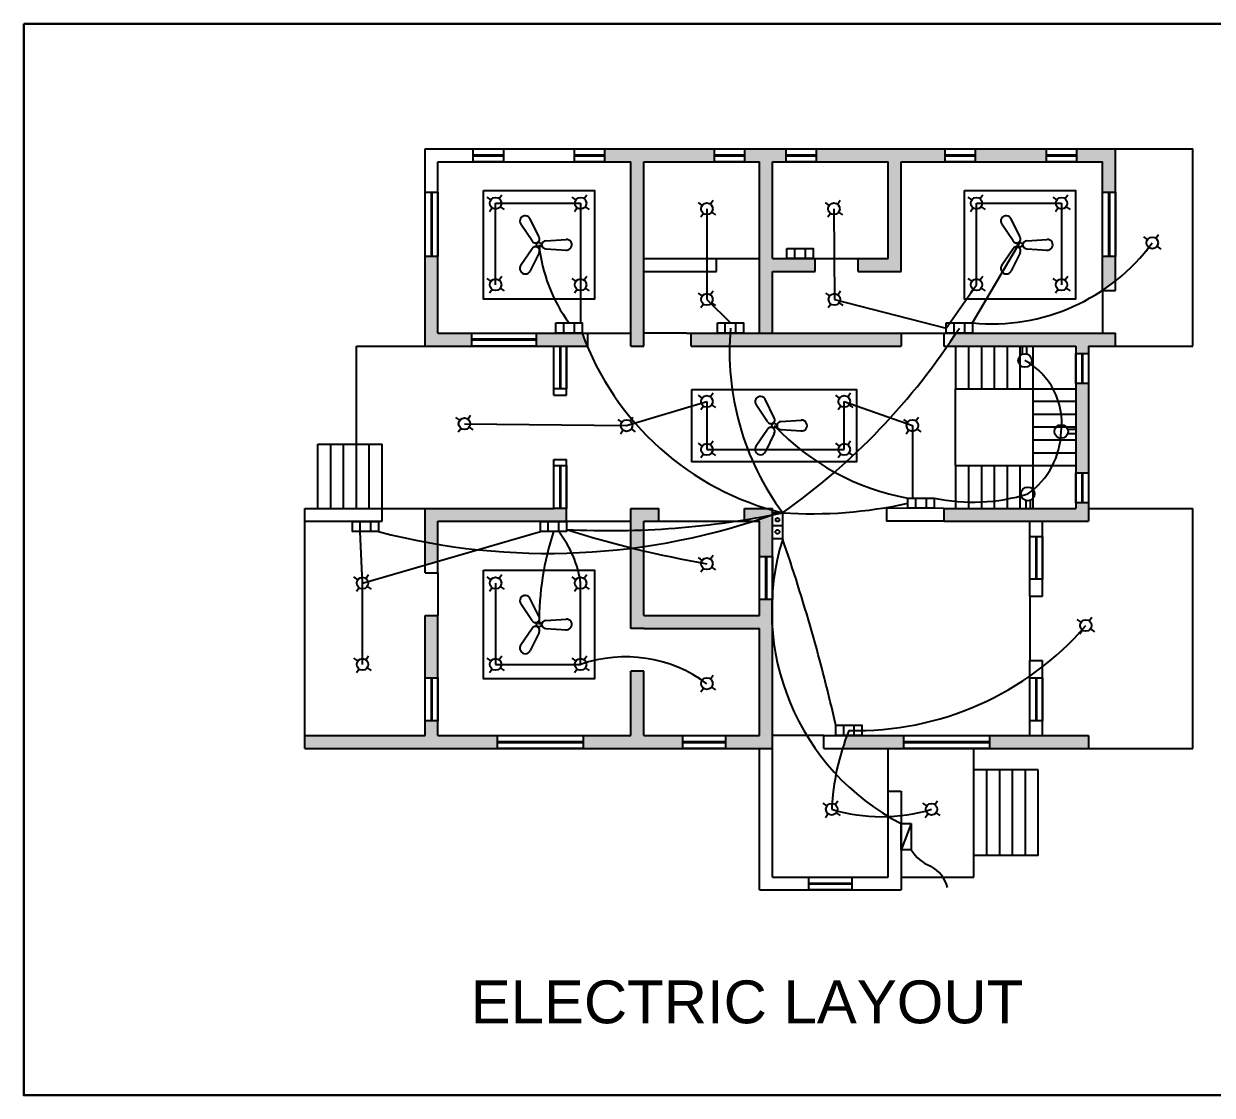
# Model space of a CAD drawing. Header units: metres. Extents: x 3586 to 7307, y 3108 to 6437.
# Drawn here: x 3827.43 to 3855.14, y 3124.44 to 3149.44 of the extents above; entities that cross this region are included whole.
import ezdxf

# ---------------------------------------------------------------- set-up
doc = ezdxf.new("R2010")
doc.units = ezdxf.units.M
doc.linetypes.add('DASHED', pattern=[0.75, 0.5, -0.25])
for name, color, linetype in [('APPL', 6, 'Continuous'), ('DIMENSION', 255, 'DASHED'), ('DISTR', 3, 'Continuous'), ('METER', 4, 'Continuous'), ('MUN WIRE', 2, 'Continuous'), ('PDF2_0', 7, 'Continuous'), ('SWITCH', 5, 'Continuous'), ('wall', 7, 'Continuous'), ('window', 140, 'Continuous')]:
    doc.layers.add(name, color=color, linetype=linetype)
doc.styles.get("Standard").update_dxf_attribs({"font": 'arial.ttf'})

# ---------------------------------------------------------------- blocks, each defined once
blk = doc.blocks.new('*U150')
at = {"layer": 'wall'}
blk.add_line((-0.032, -0.045), (0.032, 0.045), dxfattribs=at)
blk = doc.blocks.new('*U151')
at = {"layer": 'SWITCH', "color": 0, "linetype": 'ByBlock', "lineweight": -2, "transparency": 16777216}
for p, rotation in [((267.495, 235.158), 90.00000000000001), ((267.537, 234.893), 180), ((267.802, 234.935), 270)]:
    blk.add_blockref('*U150', p, dxfattribs=dict(at, rotation=rotation))
blk.add_blockref('*U150', (267.76, 235.2), dxfattribs=at)
blk = doc.blocks.new('*U152')
at = {"layer": 'wall'}
blk.add_line((-0.032, -0.045), (0.032, 0.045), dxfattribs=at)
blk = doc.blocks.new('*U153')
at = {"layer": 'SWITCH', "color": 0, "linetype": 'ByBlock', "lineweight": -2, "transparency": 16777216}
for p, rotation in [((267.495, 235.158), 90.00000000000001), ((267.537, 234.893), 180), ((267.802, 234.935), 270)]:
    blk.add_blockref('*U152', p, dxfattribs=dict(at, rotation=rotation))
blk.add_blockref('*U152', (267.76, 235.2), dxfattribs=at)
blk = doc.blocks.new('*U154')
at = {"layer": 'wall'}
blk.add_line((-0.032, -0.045), (0.032, 0.045), dxfattribs=at)
blk = doc.blocks.new('*U155')
at = {"layer": 'SWITCH', "color": 0, "linetype": 'ByBlock', "lineweight": -2, "transparency": 16777216}
for p, rotation in [((267.495, 235.158), 90.00000000000001), ((267.537, 234.893), 180), ((267.802, 234.935), 270)]:
    blk.add_blockref('*U154', p, dxfattribs=dict(at, rotation=rotation))
blk.add_blockref('*U154', (267.76, 235.2), dxfattribs=at)
blk = doc.blocks.new('*U156')
at = {"layer": 'wall'}
blk.add_line((-0.032, -0.045), (0.032, 0.045), dxfattribs=at)
blk = doc.blocks.new('*U157')
at = {"layer": 'SWITCH', "color": 0, "linetype": 'ByBlock', "lineweight": -2, "transparency": 16777216}
for p, rotation in [((267.495, 235.158), 90.00000000000001), ((267.537, 234.893), 180), ((267.802, 234.935), 270)]:
    blk.add_blockref('*U156', p, dxfattribs=dict(at, rotation=rotation))
blk.add_blockref('*U156', (267.76, 235.2), dxfattribs=at)
blk = doc.blocks.new('*U140')
at = {"layer": 'wall'}
blk.add_line((-0.032, -0.045), (0.032, 0.045), dxfattribs=at)
blk = doc.blocks.new('*U141')
at = {"layer": 'SWITCH', "color": 0, "linetype": 'ByBlock', "lineweight": -2, "transparency": 16777216}
for p, rotation in [((267.495, 235.158), 90.00000000000001), ((267.537, 234.893), 180), ((267.802, 234.935), 270)]:
    blk.add_blockref('*U140', p, dxfattribs=dict(at, rotation=rotation))
blk.add_blockref('*U140', (267.76, 235.2), dxfattribs=at)
blk = doc.blocks.new('*U142')
at = {"layer": 'wall'}
blk.add_line((-0.032, -0.045), (0.032, 0.045), dxfattribs=at)
blk = doc.blocks.new('*U143')
at = {"layer": 'SWITCH', "color": 0, "linetype": 'ByBlock', "lineweight": -2, "transparency": 16777216}
for p, rotation in [((267.495, 235.158), 90.00000000000001), ((267.537, 234.893), 180), ((267.802, 234.935), 270)]:
    blk.add_blockref('*U142', p, dxfattribs=dict(at, rotation=rotation))
blk.add_blockref('*U142', (267.76, 235.2), dxfattribs=at)
blk = doc.blocks.new('*U144')
at = {"layer": 'wall'}
blk.add_line((-0.032, -0.045), (0.032, 0.045), dxfattribs=at)
blk = doc.blocks.new('*U145')
at = {"layer": 'SWITCH', "color": 0, "linetype": 'ByBlock', "lineweight": -2, "transparency": 16777216}
for p, rotation in [((267.495, 235.158), 90.00000000000001), ((267.537, 234.893), 180), ((267.802, 234.935), 270)]:
    blk.add_blockref('*U144', p, dxfattribs=dict(at, rotation=rotation))
blk.add_blockref('*U144', (267.76, 235.2), dxfattribs=at)
blk = doc.blocks.new('*U146')
at = {"layer": 'wall'}
blk.add_line((-0.032, -0.045), (0.032, 0.045), dxfattribs=at)
blk = doc.blocks.new('*U147')
at = {"layer": 'SWITCH', "color": 0, "linetype": 'ByBlock', "lineweight": -2, "transparency": 16777216}
for p, rotation in [((267.495, 235.158), 90.00000000000001), ((267.537, 234.893), 180), ((267.802, 234.935), 270)]:
    blk.add_blockref('*U146', p, dxfattribs=dict(at, rotation=rotation))
blk.add_blockref('*U146', (267.76, 235.2), dxfattribs=at)
blk = doc.blocks.new('*U148')
at = {"layer": 'wall'}
blk.add_line((-0.032, -0.045), (0.032, 0.045), dxfattribs=at)
blk = doc.blocks.new('*U149')
at = {"layer": 'SWITCH', "color": 0, "linetype": 'ByBlock', "lineweight": -2, "transparency": 16777216}
for p, rotation in [((267.495, 235.158), 90.00000000000001), ((267.537, 234.893), 180), ((267.802, 234.935), 270)]:
    blk.add_blockref('*U148', p, dxfattribs=dict(at, rotation=rotation))
blk.add_blockref('*U148', (267.76, 235.2), dxfattribs=at)
blk = doc.blocks.new('*U169')
at = {"layer": 'wall'}
blk.add_line((-0.032, -0.045), (0.032, 0.045), dxfattribs=at)
blk = doc.blocks.new('*U170')
at = {"layer": 'SWITCH', "color": 0, "linetype": 'ByBlock', "lineweight": -2, "transparency": 16777216}
for p, rotation in [((267.495, 235.158), 90.00000000000001), ((267.537, 234.893), 180), ((267.802, 234.935), 270)]:
    blk.add_blockref('*U169', p, dxfattribs=dict(at, rotation=rotation))
blk.add_blockref('*U169', (267.76, 235.2), dxfattribs=at)
blk = doc.blocks.new('*U171')
at = {"layer": 'wall'}
blk.add_line((-0.032, -0.045), (0.032, 0.045), dxfattribs=at)
blk = doc.blocks.new('*U172')
at = {"layer": 'SWITCH', "color": 0, "linetype": 'ByBlock', "lineweight": -2, "transparency": 16777216}
for p, rotation in [((267.495, 235.158), 90.00000000000001), ((267.537, 234.893), 180), ((267.802, 234.935), 270)]:
    blk.add_blockref('*U171', p, dxfattribs=dict(at, rotation=rotation))
blk.add_blockref('*U171', (267.76, 235.2), dxfattribs=at)
blk = doc.blocks.new('*U173')
at = {"layer": 'wall'}
blk.add_line((-0.032, -0.045), (0.032, 0.045), dxfattribs=at)
blk = doc.blocks.new('*U174')
at = {"layer": 'SWITCH', "color": 0, "linetype": 'ByBlock', "lineweight": -2, "transparency": 16777216}
for p, rotation in [((267.495, 235.158), 90.00000000000001), ((267.537, 234.893), 180), ((267.802, 234.935), 270)]:
    blk.add_blockref('*U173', p, dxfattribs=dict(at, rotation=rotation))
blk.add_blockref('*U173', (267.76, 235.2), dxfattribs=at)
blk = doc.blocks.new('*U175')
at = {"layer": 'wall'}
blk.add_line((-0.032, -0.045), (0.032, 0.045), dxfattribs=at)
blk = doc.blocks.new('*U176')
at = {"layer": 'SWITCH', "color": 0, "linetype": 'ByBlock', "lineweight": -2, "transparency": 16777216}
for p, rotation in [((267.495, 235.158), 90.00000000000001), ((267.537, 234.893), 180), ((267.802, 234.935), 270)]:
    blk.add_blockref('*U175', p, dxfattribs=dict(at, rotation=rotation))
blk.add_blockref('*U175', (267.76, 235.2), dxfattribs=at)
blk = doc.blocks.new('*U177')
at = {"layer": 'wall'}
blk.add_line((-0.032, -0.045), (0.032, 0.045), dxfattribs=at)
blk = doc.blocks.new('*U178')
at = {"layer": 'SWITCH', "color": 0, "linetype": 'ByBlock', "lineweight": -2, "transparency": 16777216}
for p, rotation in [((267.495, 235.158), 90.00000000000001), ((267.537, 234.893), 180), ((267.802, 234.935), 270)]:
    blk.add_blockref('*U177', p, dxfattribs=dict(at, rotation=rotation))
blk.add_blockref('*U177', (267.76, 235.2), dxfattribs=at)
blk = doc.blocks.new('*U179')
at = {"layer": 'wall'}
blk.add_line((-0.032, -0.045), (0.032, 0.045), dxfattribs=at)
blk = doc.blocks.new('*U180')
at = {"layer": 'SWITCH', "color": 0, "linetype": 'ByBlock', "lineweight": -2, "transparency": 16777216}
for p, rotation in [((267.495, 235.158), 90.00000000000001), ((267.537, 234.893), 180), ((267.802, 234.935), 270)]:
    blk.add_blockref('*U179', p, dxfattribs=dict(at, rotation=rotation))
blk.add_blockref('*U179', (267.76, 235.2), dxfattribs=at)
blk = doc.blocks.new('*U181')
at = {"layer": 'wall'}
blk.add_line((-0.032, -0.045), (0.032, 0.045), dxfattribs=at)
blk = doc.blocks.new('*U182')
at = {"layer": 'SWITCH', "color": 0, "linetype": 'ByBlock', "lineweight": -2, "transparency": 16777216}
for p, rotation in [((267.495, 235.158), 90.00000000000001), ((267.537, 234.893), 180), ((267.802, 234.935), 270)]:
    blk.add_blockref('*U181', p, dxfattribs=dict(at, rotation=rotation))
blk.add_blockref('*U181', (267.76, 235.2), dxfattribs=at)
blk = doc.blocks.new('*U183')
at = {"layer": 'wall'}
blk.add_line((-0.032, -0.045), (0.032, 0.045), dxfattribs=at)
blk = doc.blocks.new('*U184')
at = {"layer": 'SWITCH', "color": 0, "linetype": 'ByBlock', "lineweight": -2, "transparency": 16777216}
for p, rotation in [((267.495, 235.158), 90.00000000000001), ((267.537, 234.893), 180), ((267.802, 234.935), 270)]:
    blk.add_blockref('*U183', p, dxfattribs=dict(at, rotation=rotation))
blk.add_blockref('*U183', (267.76, 235.2), dxfattribs=at)
blk = doc.blocks.new('*U185')
at = {"layer": 'wall'}
blk.add_line((-0.032, -0.045), (0.032, 0.045), dxfattribs=at)
blk = doc.blocks.new('*U186')
at = {"layer": 'SWITCH', "color": 0, "linetype": 'ByBlock', "lineweight": -2, "transparency": 16777216}
for p, rotation in [((267.495, 235.158), 90.00000000000001), ((267.537, 234.893), 180), ((267.802, 234.935), 270)]:
    blk.add_blockref('*U185', p, dxfattribs=dict(at, rotation=rotation))
blk.add_blockref('*U185', (267.76, 235.2), dxfattribs=at)
blk = doc.blocks.new('*U187')
at = {"layer": 'wall'}
blk.add_line((-0.032, -0.045), (0.032, 0.045), dxfattribs=at)
blk = doc.blocks.new('*U188')
at = {"layer": 'SWITCH', "color": 0, "linetype": 'ByBlock', "lineweight": -2, "transparency": 16777216}
for p, rotation in [((267.495, 235.158), 90.00000000000001), ((267.537, 234.893), 180), ((267.802, 234.935), 270)]:
    blk.add_blockref('*U187', p, dxfattribs=dict(at, rotation=rotation))
blk.add_blockref('*U187', (267.76, 235.2), dxfattribs=at)
blk = doc.blocks.new('*U189')
at = {"layer": 'wall'}
blk.add_line((-0.032, -0.045), (0.032, 0.045), dxfattribs=at)
blk = doc.blocks.new('*U160')
at = {"layer": 'SWITCH', "color": 0, "linetype": 'ByBlock', "lineweight": -2, "transparency": 16777216}
for p, rotation in [((267.495, 235.158), 90.00000000000001), ((267.537, 234.893), 180), ((267.802, 234.935), 270)]:
    blk.add_blockref('*U189', p, dxfattribs=dict(at, rotation=rotation))
blk.add_blockref('*U189', (267.76, 235.2), dxfattribs=at)
blk = doc.blocks.new('*U161')
at = {"layer": 'wall'}
blk.add_line((-0.032, -0.045), (0.032, 0.045), dxfattribs=at)
blk = doc.blocks.new('*U162')
at = {"layer": 'SWITCH', "color": 0, "linetype": 'ByBlock', "lineweight": -2, "transparency": 16777216}
for p, rotation in [((267.495, 235.158), 90.00000000000001), ((267.537, 234.893), 180), ((267.802, 234.935), 270)]:
    blk.add_blockref('*U161', p, dxfattribs=dict(at, rotation=rotation))
blk.add_blockref('*U161', (267.76, 235.2), dxfattribs=at)
blk = doc.blocks.new('*U163')
at = {"layer": 'wall'}
blk.add_line((-0.032, -0.045), (0.032, 0.045), dxfattribs=at)
blk = doc.blocks.new('*U164')
at = {"layer": 'SWITCH', "color": 0, "linetype": 'ByBlock', "lineweight": -2, "transparency": 16777216}
for p, rotation in [((267.495, 235.158), 90.00000000000001), ((267.537, 234.893), 180), ((267.802, 234.935), 270)]:
    blk.add_blockref('*U163', p, dxfattribs=dict(at, rotation=rotation))
blk.add_blockref('*U163', (267.76, 235.2), dxfattribs=at)
blk = doc.blocks.new('*U165')
at = {"layer": 'wall'}
blk.add_line((-0.032, -0.045), (0.032, 0.045), dxfattribs=at)
blk = doc.blocks.new('*U166')
at = {"layer": 'SWITCH', "color": 0, "linetype": 'ByBlock', "lineweight": -2, "transparency": 16777216}
for p, rotation in [((267.495, 235.158), 90.00000000000001), ((267.537, 234.893), 180), ((267.802, 234.935), 270)]:
    blk.add_blockref('*U165', p, dxfattribs=dict(at, rotation=rotation))
blk.add_blockref('*U165', (267.76, 235.2), dxfattribs=at)
blk = doc.blocks.new('*U167')
at = {"layer": 'wall'}
blk.add_line((-0.032, -0.045), (0.032, 0.045), dxfattribs=at)
blk = doc.blocks.new('*U168')
at = {"layer": 'SWITCH', "color": 0, "linetype": 'ByBlock', "lineweight": -2, "transparency": 16777216}
for p, rotation in [((267.495, 235.158), 90.00000000000001), ((267.537, 234.893), 180), ((267.802, 234.935), 270)]:
    blk.add_blockref('*U167', p, dxfattribs=dict(at, rotation=rotation))
blk.add_blockref('*U167', (267.76, 235.2), dxfattribs=at)
blk = doc.blocks.new('*U190')
at = {"layer": 'wall'}
blk.add_line((-0.032, -0.045), (0.032, 0.045), dxfattribs=at)
blk = doc.blocks.new('*U191')
at = {"layer": 'SWITCH', "color": 0, "linetype": 'ByBlock', "lineweight": -2, "transparency": 16777216}
for p, rotation in [((267.495, 235.158), 90.00000000000001), ((267.537, 234.893), 180), ((267.802, 234.935), 270)]:
    blk.add_blockref('*U190', p, dxfattribs=dict(at, rotation=rotation))
blk.add_blockref('*U190', (267.76, 235.2), dxfattribs=at)
blk = doc.blocks.new('*U192')
at = {"layer": 'wall'}
blk.add_line((-0.032, -0.045), (0.032, 0.045), dxfattribs=at)
blk = doc.blocks.new('*U193')
at = {"layer": 'SWITCH', "color": 0, "linetype": 'ByBlock', "lineweight": -2, "transparency": 16777216}
for p, rotation in [((267.495, 235.158), 90.00000000000001), ((267.537, 234.893), 180), ((267.802, 234.935), 270)]:
    blk.add_blockref('*U192', p, dxfattribs=dict(at, rotation=rotation))
blk.add_blockref('*U192', (267.76, 235.2), dxfattribs=at)
blk = doc.blocks.new('*U194')
at = {"layer": 'wall'}
blk.add_line((-0.032, -0.045), (0.032, 0.045), dxfattribs=at)
blk = doc.blocks.new('*U195')
at = {"layer": 'SWITCH', "color": 0, "linetype": 'ByBlock', "lineweight": -2, "transparency": 16777216}
for p, rotation in [((267.495, 235.158), 90.00000000000001), ((267.537, 234.893), 180), ((267.802, 234.935), 270)]:
    blk.add_blockref('*U194', p, dxfattribs=dict(at, rotation=rotation))
blk.add_blockref('*U194', (267.76, 235.2), dxfattribs=at)
blk = doc.blocks.new('*U196')
at = {"layer": 'wall'}
blk.add_line((-0.032, -0.045), (0.032, 0.045), dxfattribs=at)
blk = doc.blocks.new('*U197')
at = {"layer": 'SWITCH', "color": 0, "linetype": 'ByBlock', "lineweight": -2, "transparency": 16777216}
for p, rotation in [((267.495, 235.158), 90.00000000000001), ((267.537, 234.893), 180), ((267.802, 234.935), 270)]:
    blk.add_blockref('*U196', p, dxfattribs=dict(at, rotation=rotation))
blk.add_blockref('*U196', (267.76, 235.2), dxfattribs=at)
blk = doc.blocks.new('*U198')
at = {"layer": 'wall'}
blk.add_line((-0.032, -0.045), (0.032, 0.045), dxfattribs=at)
blk = doc.blocks.new('*U199')
at = {"layer": 'SWITCH', "color": 0, "linetype": 'ByBlock', "lineweight": -2, "transparency": 16777216}
for p, rotation in [((267.495, 235.158), 90.00000000000001), ((267.537, 234.893), 180), ((267.802, 234.935), 270)]:
    blk.add_blockref('*U198', p, dxfattribs=dict(at, rotation=rotation))
blk.add_blockref('*U198', (267.76, 235.2), dxfattribs=at)
blk = doc.blocks.new('*U200')
at = {"layer": 'wall'}
for p, q in [((-0.345, 0), (-0.356, 0)), ((-0.253, 0.093), (0.22, 0.126)), ((-0.253, -0.093), (0.229, -0.126))]:
    blk.add_line(p, q, dxfattribs=at)
for centre, radius, start, end in [((-0.253, 0), 0.0927, 90, 270), ((0.229, 0), 0.126, 261.984, 94.0454)]:
    blk.add_arc(centre, radius, start, end, dxfattribs=at)
blk = doc.blocks.new('*U201')
at = {"layer": 'SWITCH', "color": 0, "linetype": 'ByBlock', "lineweight": -2, "transparency": 16777216}
for p, rotation in [((720.235, 631.153), 120), ((720.235, 630.442), 240)]:
    blk.add_blockref('*U200', p, dxfattribs=dict(at, rotation=rotation))
blk.add_blockref('*U200', (720.851, 630.798), dxfattribs=at)
blk = doc.blocks.new('*U202')
at = {"layer": 'wall'}
for p, q in [((-0.345, 0), (-0.356, 0)), ((-0.253, 0.093), (0.22, 0.126)), ((-0.253, -0.093), (0.229, -0.126))]:
    blk.add_line(p, q, dxfattribs=at)
for centre, radius, start, end in [((-0.253, 0), 0.0927, 90, 270), ((0.229, 0), 0.126, 261.984, 94.0454)]:
    blk.add_arc(centre, radius, start, end, dxfattribs=at)
blk = doc.blocks.new('*U203')
at = {"layer": 'SWITCH', "color": 0, "linetype": 'ByBlock', "lineweight": -2, "transparency": 16777216}
for p, rotation in [((720.235, 631.153), 120), ((720.235, 630.442), 240)]:
    blk.add_blockref('*U202', p, dxfattribs=dict(at, rotation=rotation))
blk.add_blockref('*U202', (720.851, 630.798), dxfattribs=at)
blk = doc.blocks.new('*U204')
at = {"layer": 'wall'}
for p, q in [((-0.345, 0), (-0.356, 0)), ((-0.253, 0.093), (0.22, 0.126)), ((-0.253, -0.093), (0.229, -0.126))]:
    blk.add_line(p, q, dxfattribs=at)
for centre, radius, start, end in [((-0.253, 0), 0.0927, 90, 270), ((0.229, 0), 0.126, 261.984, 94.0454)]:
    blk.add_arc(centre, radius, start, end, dxfattribs=at)
blk = doc.blocks.new('*U205')
at = {"layer": 'SWITCH', "color": 0, "linetype": 'ByBlock', "lineweight": -2, "transparency": 16777216}
for p, rotation in [((720.235, 631.153), 120), ((720.235, 630.442), 240)]:
    blk.add_blockref('*U204', p, dxfattribs=dict(at, rotation=rotation))
blk.add_blockref('*U204', (720.851, 630.798), dxfattribs=at)
blk = doc.blocks.new('*U206')
at = {"layer": 'wall'}
for p, q in [((-0.345, 0), (-0.356, 0)), ((-0.253, 0.093), (0.22, 0.126)), ((-0.253, -0.093), (0.229, -0.126))]:
    blk.add_line(p, q, dxfattribs=at)
for centre, radius, start, end in [((-0.253, 0), 0.0927, 90, 270), ((0.229, 0), 0.126, 261.984, 94.0454)]:
    blk.add_arc(centre, radius, start, end, dxfattribs=at)
blk = doc.blocks.new('*U207')
at = {"layer": 'SWITCH', "color": 0, "linetype": 'ByBlock', "lineweight": -2, "transparency": 16777216}
for p, rotation in [((720.235, 631.153), 120), ((720.235, 630.442), 240)]:
    blk.add_blockref('*U206', p, dxfattribs=dict(at, rotation=rotation))
blk.add_blockref('*U206', (720.851, 630.798), dxfattribs=at)
blk = doc.blocks.new('*U208')
at = {"layer": 'wall'}
blk.add_line((-0.032, -0.045), (0.032, 0.045), dxfattribs=at)
blk = doc.blocks.new('*U209')
at = {"layer": 'SWITCH', "color": 0, "linetype": 'ByBlock', "lineweight": -2, "transparency": 16777216}
for p, rotation in [((267.495, 235.158), 90.00000000000001), ((267.537, 234.893), 180), ((267.802, 234.935), 270)]:
    blk.add_blockref('*U208', p, dxfattribs=dict(at, rotation=rotation))
blk.add_blockref('*U208', (267.76, 235.2), dxfattribs=at)
blk = doc.blocks.new('*U158')
at = {"layer": 'wall'}
blk.add_line((-0.032, -0.045), (0.032, 0.045), dxfattribs=at)
blk = doc.blocks.new('*U159')
at = {"layer": 'SWITCH', "color": 0, "linetype": 'ByBlock', "lineweight": -2, "transparency": 16777216}
for p, rotation in [((267.495, 235.158), 90.00000000000001), ((267.537, 234.893), 180), ((267.802, 234.935), 270)]:
    blk.add_blockref('*U158', p, dxfattribs=dict(at, rotation=rotation))
blk.add_blockref('*U158', (267.76, 235.2), dxfattribs=at)

msp = doc.modelspace()

# ---------------------------------------------------------------- hatches: boundary and pattern name
h = msp.add_hatch()
h.set_pattern_fill('ANSI36', color=0, scale=0.05)
h.paths.add_polyline_path([(3837.085, 3144.009), (3836.785, 3144.009), (3836.785, 3141.916), (3837.878, 3141.916), (3837.878, 3142.216), (3837.085, 3142.216)])
h.paths.add_polyline_path([(3841.885, 3146.216), (3843.533, 3146.216), (3843.533, 3146.516), (3840.973, 3146.516), (3840.973, 3146.216), (3841.585, 3146.216), (3841.585, 3141.916), (3841.885, 3141.916)])
h.paths.add_polyline_path([(3845.206, 3146.516), (3844.233, 3146.516), (3844.233, 3146.216), (3844.585, 3146.216), (3844.585, 3142.216), (3844.885, 3142.216), (3844.885, 3143.657), (3845.885, 3143.657), (3845.885, 3143.957), (3844.885, 3143.957), (3844.885, 3146.216), (3845.206, 3146.216)])
h.paths.add_polyline_path([(3848.911, 3146.516), (3845.906, 3146.516), (3845.906, 3146.216), (3847.585, 3146.216), (3847.585, 3143.957), (3846.885, 3143.957), (3846.885, 3143.657), (3847.885, 3143.657), (3847.885, 3146.216), (3848.911, 3146.216)])
h.paths.add_polyline_path([(3851.273, 3146.516), (3849.611, 3146.516), (3849.611, 3146.216), (3851.273, 3146.216)])
h.paths.add_polyline_path([(3852.885, 3146.516), (3851.973, 3146.516), (3851.973, 3146.216), (3852.585, 3146.216), (3852.585, 3145.509), (3852.885, 3145.509)])
h.paths.add_polyline_path([(3852.885, 3144.009), (3852.585, 3144.009), (3852.585, 3143.218, 0.01992), (3852.885, 3143.437)])
h.paths.add_polyline_path([(3852.885, 3142.216), (3849.168, 3142.216, -0.005791), (3848.966, 3141.916), (3851.958, 3141.916), (3851.958, 3141.745), (3852.258, 3141.745), (3852.258, 3141.916), (3852.885, 3141.916)])
h.paths.add_polyline_path([(3852.258, 3141.045), (3851.958, 3141.045), (3851.958, 3138.955), (3852.258, 3138.955)])
h.paths.add_polyline_path([(3852.258, 3138.255), (3851.958, 3138.255), (3851.958, 3138.129), (3848.885, 3138.129), (3848.885, 3137.829), (3852.258, 3137.829)])
h.paths.add_polyline_path([(3844.874, 3136.004), (3844.585, 3136.004), (3844.585, 3135.629), (3841.885, 3135.629), (3841.885, 3137.138, -0.002825), (3841.618, 3137.203, -0.000528), (3841.585, 3137.199), (3841.585, 3135.329), (3841.885, 3135.329), (3844.585, 3135.329), (3844.585, 3132.829), (3843.795, 3132.829), (3843.795, 3132.529), (3844.885, 3132.529), (3844.885, 3135.312, -0.030908)])
h.paths.add_polyline_path([(3842.795, 3132.829), (3841.885, 3132.829), (3841.885, 3134.329), (3841.585, 3134.329), (3841.585, 3132.829), (3840.475, 3132.829), (3840.475, 3132.529), (3842.795, 3132.529)])
h.paths.add_polyline_path([(3838.475, 3132.829), (3837.085, 3132.829), (3837.085, 3133.176), (3836.785, 3133.176), (3836.785, 3132.829), (3833.985, 3132.829), (3833.985, 3132.529), (3838.475, 3132.529)])
h.paths.add_polyline_path([(3837.085, 3135.629), (3836.785, 3135.629), (3836.785, 3134.176), (3837.085, 3134.176)])
h.paths.add_polyline_path([(3837.085, 3137.829), (3840.085, 3137.829), (3840.085, 3138.129), (3839.785, 3138.129), (3836.785, 3138.129), (3836.785, 3137.344, 0.004881), (3837.085, 3137.291)])
h.paths.add_polyline_path([(3837.085, 3137.291, -0.004881), (3836.785, 3137.344), (3836.785, 3136.809), (3837.085, 3136.896)])
h.paths.add_polyline_path([(3852.258, 3132.829), (3849.949, 3132.829), (3849.949, 3132.529), (3852.258, 3132.529)])
h.paths.add_polyline_path([(3847.949, 3132.829), (3846.622, 3132.829, 0.014103), (3846.519, 3132.529), (3847.949, 3132.529)])
h.paths.add_polyline_path([(3847.885, 3142.216), (3843.898, 3142.216, 0.011842), (3843.885, 3141.916), (3847.885, 3141.916)])
h.paths.add_polyline_path([(3843.898, 3142.216), (3843.602, 3142.216), (3842.988, 3142.216), (3842.988, 3141.916), (3843.885, 3141.916, -0.011842)])
h.paths.add_polyline_path([(3840.449, 3142.216), (3839.838, 3142.216), (3839.378, 3142.216), (3839.378, 3141.916), (3839.785, 3141.916), (3840.085, 3141.916), (3840.566, 3141.916, -0.012123)])
h.paths.add_polyline_path([(3842.235, 3138.129), (3841.585, 3138.129), (3841.585, 3137.617, 0.003811), (3841.885, 3137.627), (3841.885, 3137.829), (3842.235, 3137.829)])
h.paths.add_polyline_path([(3844.852, 3137.971, 0.000552), (3844.885, 3137.983), (3844.885, 3138.026), (3844.885, 3138.088, -0.005471), (3844.745, 3138.129), (3844.235, 3138.129), (3844.235, 3137.861, 0.007964)])
h.paths.add_polyline_path([(3844.885, 3137.977, -0.00042), (3844.852, 3137.971, -0.007088), (3844.433, 3137.829), (3844.585, 3137.829), (3844.585, 3137.004), (3844.885, 3137.004)])
h.paths.add_polyline_path([(3841.885, 3137.627, -0.003811), (3841.585, 3137.617), (3841.585, 3137.211, 0.000346), (3841.618, 3137.203, 0.004322), (3841.885, 3137.239)])

# ---------------------------------------------------------------- linework, layer by layer
for p, q in [((3845.408, 3143.957), (3845.408, 3144.195)), ((3845.654, 3143.957), (3845.654, 3144.195)), ((3840.022, 3142.216), (3840.022, 3142.455)), ((3840.269, 3142.216), (3840.269, 3142.455)), ((3843.786, 3142.216), (3843.786, 3142.455)), ((3844.033, 3142.216), (3844.033, 3142.455)), ((3849.124, 3142.216), (3849.124, 3142.455)), ((3849.37, 3142.216), (3849.37, 3142.455)), ((3848.228, 3138.131), (3848.228, 3138.37)), ((3848.475, 3138.131), (3848.475, 3138.37)), ((3835.276, 3137.587), (3835.276, 3137.826)), ((3835.522, 3137.587), (3835.522, 3137.826)), ((3839.659, 3137.587), (3839.659, 3137.826)), ((3839.905, 3137.587), (3839.905, 3137.826)), ((3845.124, 3137.72), (3844.885, 3137.72)), ((3846.548, 3132.829), (3846.548, 3133.068)), ((3846.794, 3132.829), (3846.794, 3133.068)), ((3848.124, 3130.774), (3847.885, 3130.164))]:
    msp.add_line(p, q)
for points in [[(3845.224, 3144.195), (3845.835, 3144.195), (3845.835, 3143.957), (3845.224, 3143.957)], [(3839.838, 3142.455), (3840.449, 3142.455), (3840.449, 3142.216), (3839.838, 3142.216)], [(3843.602, 3142.455), (3844.213, 3142.455), (3844.213, 3142.216), (3843.602, 3142.216)], [(3848.94, 3142.455), (3849.551, 3142.455), (3849.551, 3142.216), (3848.94, 3142.216)], [(3848.044, 3138.37), (3848.655, 3138.37), (3848.655, 3138.131), (3848.044, 3138.131)], [(3845.124, 3138.026), (3845.124, 3137.415), (3844.885, 3137.415), (3844.885, 3138.026)], [(3835.092, 3137.826), (3835.702, 3137.826), (3835.702, 3137.587), (3835.092, 3137.587)], [(3839.475, 3137.826), (3840.086, 3137.826), (3840.086, 3137.587), (3839.475, 3137.587)], [(3846.364, 3133.068), (3846.974, 3133.068), (3846.974, 3132.829), (3846.364, 3132.829)], [(3848.124, 3130.774), (3848.124, 3130.164), (3847.885, 3130.164), (3847.885, 3130.774)]]:
    msp.add_lwpolyline(points, close=True)
for centre, radius in [((3845.004, 3137.863), 0.0434), ((3845.004, 3137.582), 0.0469)]:
    msp.add_circle(centre, radius)
at = {"layer": 'APPL'}
for p, q in [((3838.43, 3143.348), (3838.43, 3145.246)), ((3838.43, 3145.246), (3840.412, 3145.246)), ((3840.412, 3145.246), (3840.412, 3143.348)), ((3843.358, 3145.119), (3843.358, 3143.006)), ((3846.321, 3145.119), (3846.33, 3143.006)), ((3849.645, 3143.348), (3849.645, 3145.246)), ((3849.645, 3145.246), (3851.627, 3145.246)), ((3851.627, 3145.246), (3851.627, 3143.348)), ((3849.551, 3142.455), (3850.658, 3144.332)), ((3840.412, 3143.348), (3840.412, 3142.455)), ((3848.94, 3142.336), (3849.645, 3143.348)), ((3843.358, 3143.006), (3843.908, 3142.455)), ((3846.33, 3143.006), (3848.94, 3142.336)), ((3841.486, 3140.061), (3843.358, 3140.624)), ((3843.358, 3140.624), (3843.358, 3139.504)), ((3846.562, 3139.504), (3846.562, 3140.624)), ((3846.562, 3140.624), (3848.148, 3140.061)), ((3837.704, 3140.105), (3841.486, 3140.061)), ((3848.148, 3140.061), (3848.148, 3138.37)), ((3843.358, 3139.504), (3846.562, 3139.504)), ((3835.327, 3136.387), (3835.276, 3137.587)), ((3835.327, 3136.387), (3839.475, 3137.587)), ((3835.327, 3134.49), (3835.327, 3136.387)), ((3838.43, 3136.387), (3838.43, 3134.49)), ((3840.412, 3134.49), (3840.412, 3136.387)), ((3838.43, 3134.49), (3840.412, 3134.49))]:
    msp.add_line(p, q, dxfattribs=at)
for centre, radius, start, end in [((3849.997, 3147.091), 4.657, 264.4968, 323.5386), ((3843.128, 3144.649), 3.704, 185.7583, 216.3218), ((3849.96, 3140.119), 1.672, 353.2477, 60.8441), ((3849.058, 3143.956), 5.677, 223.3143, 259.7111), ((3849.792, 3139.965), 1.828, 304.9732, 358.654), ((3849.562, 3142.596), 4.322, 257.8909, 287.2053), ((3847.488, 3160.828), 24.343, 252.2976, 260.2318), ((3846.381, 3135.448), 6.938, 162.0443, 180.238), ((3837.896, 3136.031), 2.541, 8.049, 37.7464), ((3846.849, 3140.001), 7.055, 268.5343, 319.248), ((3841.46, 3131.482), 3.185, 53.4233, 109.2016), ((3851.888, 3130.844), 5.627, 158.038, 177.295), ((3847.431, 3134.954), 4.017, 253.1548, 286.8452)]:
    msp.add_arc(centre, radius, start, end, dxfattribs=at)
at = {"layer": 'DISTR'}
for centre, radius, start, end in [((3846.693, 3144.479), 6.642, 199.9209, 256.3305), ((3850.225, 3141.791), 6.34, 175.0745, 216.4357), ((3836.117, 3150.765), 15.601, 305.2613, 327.2984), ((3845.796, 3148.373), 10.37, 266.2827, 282.5217), ((3839.651, 3152.683), 15.604, 255.3402, 290.0622), ((3841.105, 3157.3), 19.689, 267.0335, 281.7784), ((3806.104, 3123.934), 41.283, 12.7834, 19.0597)]:
    msp.add_arc(centre, radius, start, end, dxfattribs=at)
at = {"layer": 'METER'}
msp.add_arc((3850.469, 3135.743), 5.6, 162.6308, 242.5251, dxfattribs=at)
at = {"layer": 'MUN WIRE'}
for centre, radius, start, end in [((3848.913, 3130.635), 0.919, 210.865, 248.6064), ((3848.216, 3129.087), 0.78, 14.3867, 62.4493)]:
    msp.add_arc(centre, radius, start, end, dxfattribs=at)
at = {"layer": 'PDF2_0', "lineweight": 30}
msp.add_lwpolyline([(3827.428, 3149.435), (3862.426, 3149.435), (3862.426, 3124.438), (3827.428, 3124.438)], close=True, dxfattribs=at)
at = {"layer": 'SWITCH'}
for p, q in [((3850.717, 3141.726), (3850.717, 3141.906)), ((3850.821, 3141.729), (3850.821, 3141.916)), ((3851.767, 3139.98), (3851.947, 3139.98)), ((3851.77, 3139.875), (3851.958, 3139.875)), ((3850.793, 3138.317), (3850.793, 3138.129)), ((3850.898, 3138.32), (3850.898, 3138.14))]:
    msp.add_line(p, q, dxfattribs=at)
for centre, radius in [((3838.43, 3145.246), 0.135), ((3840.412, 3145.246), 0.135), ((3843.358, 3145.119), 0.135), ((3846.321, 3145.119), 0.135), ((3849.645, 3145.246), 0.135), ((3851.627, 3145.246), 0.135), ((3839.442, 3144.278), 0.0549), ((3850.658, 3144.278), 0.0549), ((3853.743, 3144.323), 0.135), ((3838.43, 3143.348), 0.135), ((3840.412, 3143.348), 0.135), ((3849.645, 3143.348), 0.135), ((3851.627, 3143.348), 0.135), ((3843.358, 3143.006), 0.135), ((3846.33, 3143.006), 0.135), ((3850.774, 3141.579), 0.158), ((3843.358, 3140.624), 0.135), ((3846.562, 3140.624), 0.135), ((3837.704, 3140.105), 0.135), ((3841.486, 3140.061), 0.135), ((3848.148, 3140.061), 0.135), ((3844.927, 3140.061), 0.0549), ((3851.62, 3139.922), 0.158), ((3843.358, 3139.504), 0.135), ((3846.562, 3139.504), 0.135), ((3850.84, 3138.467), 0.158), ((3843.358, 3136.838), 0.135), ((3835.327, 3136.387), 0.135), ((3838.43, 3136.387), 0.135), ((3840.412, 3136.387), 0.135), ((3839.442, 3135.419), 0.0549), ((3852.194, 3135.396), 0.135), ((3835.327, 3134.49), 0.135), ((3838.43, 3134.49), 0.135), ((3840.412, 3134.49), 0.135), ((3843.358, 3134.04), 0.135), ((3846.267, 3131.11), 0.135), ((3848.595, 3131.11), 0.135)]:
    msp.add_circle(centre, radius, dxfattribs=at)
at = {"layer": 'wall'}
for p, q in [((3836.785, 3146.516), (3854.685, 3146.516)), ((3836.785, 3141.916), (3836.785, 3146.516)), ((3852.885, 3143.216), (3852.885, 3146.516)), ((3854.685, 3141.916), (3854.685, 3146.516)), ((3837.085, 3146.216), (3841.585, 3146.216)), ((3837.085, 3142.216), (3837.085, 3146.216)), ((3841.585, 3141.916), (3841.585, 3146.216)), ((3841.885, 3146.216), (3844.585, 3146.216)), ((3841.885, 3141.916), (3841.885, 3146.216)), ((3844.585, 3142.216), (3844.585, 3146.216)), ((3844.885, 3146.216), (3847.585, 3146.216)), ((3844.885, 3143.957), (3844.885, 3146.216)), ((3847.585, 3143.957), (3847.585, 3146.216)), ((3847.885, 3146.216), (3852.585, 3146.216)), ((3847.885, 3143.657), (3847.885, 3146.216)), ((3852.585, 3143.216), (3852.585, 3146.216)), ((3841.885, 3143.957), (3843.585, 3143.957)), ((3843.585, 3143.657), (3843.585, 3143.957)), ((3843.585, 3143.957), (3844.585, 3143.957)), ((3844.885, 3143.957), (3845.885, 3143.957)), ((3845.885, 3143.657), (3845.885, 3143.957)), ((3845.885, 3143.957), (3846.885, 3143.957)), ((3846.885, 3143.957), (3847.585, 3143.957)), ((3846.885, 3143.657), (3846.885, 3143.957)), ((3841.885, 3143.657), (3843.585, 3143.657)), ((3844.885, 3143.657), (3845.885, 3143.657)), ((3844.885, 3142.216), (3844.885, 3143.657)), ((3846.885, 3143.657), (3847.885, 3143.657)), ((3852.585, 3143.216), (3852.885, 3143.216)), ((3852.585, 3143.216), (3852.585, 3142.216)), ((3837.085, 3142.216), (3840.585, 3142.216)), ((3840.585, 3141.916), (3840.585, 3142.216)), ((3840.585, 3142.216), (3841.585, 3142.216)), ((3842.885, 3142.216), (3841.885, 3142.216)), ((3842.885, 3142.216), (3847.885, 3142.216)), ((3842.988, 3141.916), (3842.988, 3142.216)), ((3847.885, 3142.216), (3847.885, 3141.916)), ((3847.885, 3142.216), (3848.885, 3142.216)), ((3848.885, 3142.216), (3852.885, 3142.216)), ((3848.885, 3142.216), (3848.885, 3141.916)), ((3852.885, 3141.916), (3852.885, 3142.216)), ((3835.185, 3139.629), (3835.185, 3141.916)), ((3835.185, 3141.916), (3836.785, 3141.916)), ((3836.785, 3141.916), (3839.785, 3141.916)), ((3839.785, 3140.773), (3839.785, 3141.916)), ((3840.085, 3141.916), (3840.585, 3141.916)), ((3840.085, 3140.773), (3840.085, 3141.916)), ((3841.585, 3141.916), (3841.885, 3141.916)), ((3842.988, 3141.916), (3847.885, 3141.916)), ((3848.885, 3141.916), (3851.958, 3141.916)), ((3849.158, 3141.916), (3849.158, 3140.916)), ((3849.458, 3141.916), (3849.458, 3140.916)), ((3849.758, 3141.916), (3849.758, 3140.916)), ((3850.058, 3141.916), (3850.058, 3140.916)), ((3850.358, 3141.916), (3850.358, 3140.916)), ((3850.658, 3141.916), (3850.658, 3140.916)), ((3850.958, 3141.916), (3850.958, 3138.129)), ((3851.958, 3141.916), (3851.958, 3138.129)), ((3852.258, 3141.916), (3854.685, 3141.916)), ((3852.258, 3141.916), (3852.258, 3137.829)), ((3839.785, 3140.773), (3840.085, 3140.773)), ((3849.158, 3140.916), (3851.958, 3140.916)), ((3849.158, 3139.129), (3849.158, 3140.916)), ((3850.958, 3140.629), (3851.958, 3140.629)), ((3850.958, 3140.329), (3851.958, 3140.329)), ((3850.958, 3140.029), (3851.958, 3140.029)), ((3834.285, 3139.629), (3835.785, 3139.629)), ((3834.285, 3138.129), (3834.285, 3139.629)), ((3834.585, 3138.129), (3834.585, 3139.629)), ((3834.885, 3138.129), (3834.885, 3139.629)), ((3835.185, 3138.129), (3835.185, 3139.629)), ((3835.485, 3138.129), (3835.485, 3139.629)), ((3835.785, 3138.129), (3835.785, 3139.629)), ((3850.958, 3139.729), (3851.958, 3139.729)), ((3850.958, 3139.429), (3851.958, 3139.429)), ((3839.785, 3138.129), (3839.785, 3139.273)), ((3839.785, 3139.273), (3840.085, 3139.273)), ((3840.085, 3137.829), (3840.085, 3139.273)), ((3849.158, 3139.129), (3851.958, 3139.129)), ((3849.158, 3139.129), (3849.158, 3138.129)), ((3849.458, 3139.129), (3849.458, 3138.129)), ((3849.758, 3139.129), (3849.758, 3138.129)), ((3850.058, 3139.129), (3850.058, 3138.129)), ((3850.358, 3139.129), (3850.358, 3138.129)), ((3850.658, 3139.129), (3850.658, 3138.129)), ((3833.985, 3138.129), (3835.785, 3138.129)), ((3833.985, 3132.529), (3833.985, 3138.129)), ((3835.785, 3137.829), (3835.785, 3138.129)), ((3835.785, 3138.129), (3836.785, 3138.129)), ((3836.785, 3138.129), (3839.785, 3138.129)), ((3836.785, 3136.629), (3836.785, 3138.129)), ((3841.585, 3138.129), (3842.235, 3138.129)), ((3841.585, 3135.329), (3841.585, 3138.129)), ((3842.235, 3137.829), (3842.235, 3138.129)), ((3844.235, 3138.129), (3844.885, 3138.129)), ((3844.235, 3137.829), (3844.235, 3138.129)), ((3844.885, 3129.529), (3844.885, 3138.129)), ((3848.885, 3138.129), (3847.549, 3138.133)), ((3847.549, 3138.129), (3847.549, 3137.829)), ((3848.885, 3138.129), (3851.958, 3138.129)), ((3848.885, 3138.129), (3848.885, 3137.829)), ((3852.258, 3138.129), (3854.685, 3138.129)), ((3854.685, 3132.529), (3854.685, 3138.129)), ((3833.985, 3137.829), (3835.785, 3137.829)), ((3837.085, 3137.829), (3840.085, 3137.829)), ((3837.085, 3136.629), (3837.085, 3137.829)), ((3840.085, 3137.829), (3841.585, 3137.829)), ((3841.885, 3137.829), (3842.235, 3137.829)), ((3841.885, 3135.629), (3841.885, 3137.829)), ((3842.235, 3137.829), (3844.235, 3137.829)), ((3844.235, 3137.829), (3844.585, 3137.829)), ((3844.585, 3135.629), (3844.585, 3137.829)), ((3848.885, 3137.829), (3847.549, 3137.829)), ((3848.885, 3137.829), (3852.258, 3137.829)), ((3850.885, 3136.079), (3850.885, 3137.829)), ((3851.185, 3136.079), (3851.185, 3137.829)), ((3836.785, 3136.629), (3837.085, 3136.629)), ((3837.085, 3136.629), (3837.085, 3135.629)), ((3850.885, 3136.079), (3851.185, 3136.079)), ((3850.885, 3136.079), (3850.885, 3134.579)), ((3836.785, 3135.629), (3837.085, 3135.629)), ((3836.785, 3132.829), (3836.785, 3135.629)), ((3837.085, 3132.829), (3837.085, 3135.629)), ((3841.885, 3135.629), (3844.585, 3135.629)), ((3841.885, 3135.329), (3841.585, 3135.329)), ((3841.885, 3135.329), (3844.585, 3135.329)), ((3844.585, 3132.829), (3844.585, 3135.329)), ((3841.585, 3132.829), (3841.585, 3134.329)), ((3841.885, 3134.329), (3841.585, 3134.329)), ((3841.885, 3132.829), (3841.885, 3134.329)), ((3850.885, 3132.829), (3850.885, 3134.579)), ((3850.885, 3134.579), (3851.185, 3134.579)), ((3851.185, 3132.829), (3851.185, 3134.579)), ((3833.985, 3132.829), (3836.785, 3132.829)), ((3837.085, 3132.829), (3841.585, 3132.829)), ((3841.885, 3132.829), (3844.585, 3132.829)), ((3846.085, 3132.829), (3844.885, 3132.829)), ((3846.085, 3132.829), (3852.258, 3132.829)), ((3846.085, 3132.529), (3846.085, 3132.829)), ((3852.258, 3132.829), (3852.258, 3132.529)), ((3833.985, 3132.529), (3844.885, 3132.529)), ((3844.585, 3129.229), (3844.585, 3132.529)), ((3846.085, 3132.529), (3854.685, 3132.529)), ((3847.585, 3131.529), (3847.585, 3132.529)), ((3849.585, 3129.529), (3849.585, 3132.529)), ((3851.085, 3132.029), (3849.585, 3132.029)), ((3849.885, 3130.029), (3849.885, 3132.029)), ((3850.185, 3130.029), (3850.185, 3132.029)), ((3850.485, 3130.029), (3850.485, 3132.029)), ((3850.785, 3130.029), (3850.785, 3132.029)), ((3851.085, 3130.029), (3851.085, 3132.029)), ((3847.585, 3131.529), (3847.885, 3131.529)), ((3847.585, 3129.529), (3847.585, 3131.529)), ((3847.885, 3131.529), (3847.885, 3129.229)), ((3851.085, 3130.029), (3849.585, 3130.029)), ((3844.885, 3129.529), (3847.585, 3129.529)), ((3847.885, 3129.529), (3849.585, 3129.529)), ((3844.585, 3129.229), (3847.885, 3129.229))]:
    msp.add_line(p, q, dxfattribs=at)
for points in [[(3838.147, 3145.548), (3840.738, 3145.548), (3840.738, 3143.008), (3838.147, 3143.008)], [(3849.362, 3145.548), (3851.953, 3145.548), (3851.953, 3143.008), (3849.362, 3143.008)], [(3843.009, 3140.904), (3846.846, 3140.904), (3846.846, 3139.219), (3843.009, 3139.219)], [(3838.147, 3136.689), (3840.738, 3136.689), (3840.738, 3134.149), (3838.147, 3134.149)]]:
    msp.add_lwpolyline(points, close=True, dxfattribs=at)
at = {"layer": 'window'}
for p, q in [((3837.911, 3146.516), (3838.611, 3146.516)), ((3837.911, 3146.216), (3837.911, 3146.516)), ((3838.611, 3146.516), (3838.611, 3146.216)), ((3840.273, 3146.516), (3840.973, 3146.516)), ((3840.273, 3146.216), (3840.273, 3146.516)), ((3840.973, 3146.516), (3840.973, 3146.216)), ((3843.533, 3146.516), (3844.233, 3146.516)), ((3843.533, 3146.216), (3843.533, 3146.516)), ((3844.233, 3146.516), (3844.233, 3146.216)), ((3845.206, 3146.516), (3845.906, 3146.516)), ((3845.206, 3146.216), (3845.206, 3146.516)), ((3845.906, 3146.516), (3845.906, 3146.216)), ((3848.911, 3146.516), (3849.611, 3146.516)), ((3848.911, 3146.216), (3848.911, 3146.516)), ((3849.611, 3146.516), (3849.611, 3146.216)), ((3851.273, 3146.516), (3851.973, 3146.516)), ((3851.273, 3146.216), (3851.273, 3146.516)), ((3851.973, 3146.516), (3851.973, 3146.216)), ((3837.911, 3146.376), (3838.611, 3146.376)), ((3837.911, 3146.356), (3838.611, 3146.356)), ((3840.273, 3146.376), (3840.973, 3146.376)), ((3840.273, 3146.356), (3840.973, 3146.356)), ((3843.533, 3146.376), (3844.233, 3146.376)), ((3843.533, 3146.356), (3844.233, 3146.356)), ((3845.206, 3146.376), (3845.906, 3146.376)), ((3845.206, 3146.356), (3845.906, 3146.356)), ((3848.911, 3146.376), (3849.611, 3146.376)), ((3848.911, 3146.356), (3849.611, 3146.356)), ((3851.273, 3146.376), (3851.973, 3146.376)), ((3851.273, 3146.356), (3851.973, 3146.356)), ((3838.611, 3146.216), (3837.911, 3146.216)), ((3840.973, 3146.216), (3840.273, 3146.216)), ((3844.233, 3146.216), (3843.533, 3146.216)), ((3845.906, 3146.216), (3845.206, 3146.216)), ((3849.611, 3146.216), (3848.911, 3146.216)), ((3851.973, 3146.216), (3851.273, 3146.216)), ((3836.785, 3144.009), (3836.785, 3145.509)), ((3836.785, 3145.509), (3837.085, 3145.509)), ((3836.925, 3145.509), (3836.925, 3144.009)), ((3836.945, 3145.509), (3836.945, 3144.009)), ((3837.085, 3145.509), (3837.085, 3144.009)), ((3852.585, 3144.009), (3852.585, 3145.509)), ((3852.585, 3145.509), (3852.885, 3145.509)), ((3852.725, 3145.509), (3852.725, 3144.009)), ((3852.745, 3145.509), (3852.745, 3144.009)), ((3852.885, 3145.509), (3852.885, 3144.009)), ((3837.085, 3144.009), (3836.785, 3144.009)), ((3852.885, 3144.009), (3852.585, 3144.009)), ((3837.878, 3141.916), (3837.878, 3142.216)), ((3837.878, 3142.216), (3839.378, 3142.216)), ((3839.378, 3142.076), (3837.878, 3142.076)), ((3839.378, 3142.216), (3839.378, 3141.916)), ((3839.378, 3142.056), (3837.878, 3142.056)), ((3839.378, 3141.916), (3837.878, 3141.916)), ((3839.785, 3140.916), (3839.785, 3141.916)), ((3839.785, 3141.916), (3840.085, 3141.916)), ((3839.925, 3141.916), (3839.925, 3140.916)), ((3839.945, 3141.916), (3839.945, 3140.916)), ((3840.085, 3141.916), (3840.085, 3140.916)), ((3851.958, 3141.045), (3851.958, 3141.745)), ((3851.958, 3141.745), (3852.258, 3141.745)), ((3852.098, 3141.745), (3852.098, 3141.045)), ((3852.118, 3141.745), (3852.118, 3141.045)), ((3852.258, 3141.745), (3852.258, 3141.045)), ((3852.258, 3141.045), (3851.958, 3141.045)), ((3840.085, 3140.916), (3839.785, 3140.916)), ((3839.785, 3138.129), (3839.785, 3139.129)), ((3839.785, 3139.129), (3840.085, 3139.129)), ((3839.925, 3139.129), (3839.925, 3138.129)), ((3839.945, 3139.129), (3839.945, 3138.129)), ((3840.085, 3139.129), (3840.085, 3138.129)), ((3851.958, 3138.255), (3851.958, 3138.955)), ((3851.958, 3138.955), (3852.258, 3138.955)), ((3852.098, 3138.955), (3852.098, 3138.255)), ((3852.118, 3138.955), (3852.118, 3138.255)), ((3852.258, 3138.955), (3852.258, 3138.255)), ((3852.258, 3138.255), (3851.958, 3138.255)), ((3840.085, 3138.129), (3839.785, 3138.129)), ((3850.885, 3136.475), (3850.885, 3137.475)), ((3850.885, 3137.475), (3851.185, 3137.475)), ((3851.025, 3137.475), (3851.025, 3136.475)), ((3851.045, 3137.475), (3851.045, 3136.475)), ((3851.185, 3137.475), (3851.185, 3136.475)), ((3844.585, 3136.004), (3844.585, 3137.004)), ((3844.585, 3137.004), (3844.885, 3137.004)), ((3844.725, 3137.004), (3844.725, 3136.004)), ((3844.745, 3137.004), (3844.745, 3136.004)), ((3844.885, 3137.004), (3844.885, 3136.004)), ((3851.185, 3136.475), (3850.885, 3136.475)), ((3844.885, 3136.004), (3844.585, 3136.004)), ((3836.785, 3133.176), (3836.785, 3134.176)), ((3836.785, 3134.176), (3837.085, 3134.176)), ((3836.925, 3134.176), (3836.925, 3133.176)), ((3836.945, 3134.176), (3836.945, 3133.176)), ((3837.085, 3134.176), (3837.085, 3133.176)), ((3850.885, 3133.176), (3850.885, 3134.176)), ((3850.885, 3134.176), (3851.185, 3134.176)), ((3851.025, 3134.176), (3851.025, 3133.176)), ((3851.045, 3134.176), (3851.045, 3133.176)), ((3851.185, 3134.176), (3851.185, 3133.176)), ((3837.085, 3133.176), (3836.785, 3133.176)), ((3851.185, 3133.176), (3850.885, 3133.176)), ((3838.475, 3132.829), (3840.475, 3132.829)), ((3838.475, 3132.529), (3838.475, 3132.829)), ((3838.475, 3132.689), (3840.475, 3132.689)), ((3838.475, 3132.669), (3840.475, 3132.669)), ((3840.475, 3132.829), (3840.475, 3132.529)), ((3842.795, 3132.829), (3843.795, 3132.829)), ((3842.795, 3132.529), (3842.795, 3132.829)), ((3842.795, 3132.689), (3843.795, 3132.689)), ((3842.795, 3132.669), (3843.795, 3132.669)), ((3843.795, 3132.829), (3843.795, 3132.529)), ((3847.949, 3132.829), (3849.949, 3132.829)), ((3847.949, 3132.529), (3847.949, 3132.829)), ((3847.949, 3132.689), (3849.949, 3132.689)), ((3847.949, 3132.669), (3849.949, 3132.669)), ((3849.949, 3132.829), (3849.949, 3132.529)), ((3840.475, 3132.529), (3838.475, 3132.529)), ((3843.795, 3132.529), (3842.795, 3132.529)), ((3849.949, 3132.529), (3847.949, 3132.529)), ((3845.735, 3129.529), (3846.735, 3129.529)), ((3845.735, 3129.229), (3845.735, 3129.529)), ((3845.735, 3129.389), (3846.735, 3129.389)), ((3845.735, 3129.369), (3846.735, 3129.369)), ((3846.735, 3129.529), (3846.735, 3129.229)), ((3846.735, 3129.229), (3845.735, 3129.229))]:
    msp.add_line(p, q, dxfattribs=at)

# ---------------------------------------------------------------- block references
at = {"layer": 'SWITCH'}
for name, p in [('*U151', (3570.781, 2910.199)), ('*U155', (3572.763, 2910.199)), ('*U141', (3581.996, 2910.199)), ('*U145', (3583.979, 2910.199)), ('*U188', (3575.709, 2910.072)), ('*U160', (3578.672, 2910.072)), ('*U205', (3119.002, 2513.48)), ('*U207', (3130.217, 2513.48)), ('*U209', (3586.094, 2909.277)), ('*U153', (3570.781, 2908.301)), ('*U157', (3572.763, 2908.301)), ('*U143', (3581.996, 2908.301)), ('*U147', (3583.979, 2908.301)), ('*U162', (3575.709, 2907.959)), ('*U164', (3578.681, 2907.959)), ('*U176', (3575.709, 2905.577)), ('*U201', (3124.487, 2509.264)), ('*U178', (3578.913, 2905.577)), ('*U195', (3570.056, 2905.058)), ('*U199', (3573.837, 2905.015)), ('*U197', (3580.499, 2905.015)), ('*U180', (3575.709, 2904.457)), ('*U182', (3578.913, 2904.457)), ('*U184', (3575.709, 2901.791)), ('*U191', (3567.678, 2901.34)), ('*U149', (3570.781, 2901.34)), ('*U172', (3572.763, 2901.34)), ('*U203', (3119.002, 2504.622)), ('*U159', (3584.545, 2900.35)), ('*U193', (3567.678, 2899.443)), ('*U170', (3570.781, 2899.443)), ('*U174', (3572.763, 2899.443)), ('*U186', (3575.709, 2898.993)), ('*U166', (3578.618, 2896.063)), ('*U168', (3580.946, 2896.063))]:
    msp.add_blockref(name, p, dxfattribs=at)

# ---------------------------------------------------------------- texts
at = {"layer": 'DIMENSION', "insert": (3837.849, 3127.116), "char_height": 1, "attachment_point": 1}
msp.add_mtext_dynamic_manual_height_columns('ELECTRIC LAYOUT', width=24.36989, gutter_width=12.5, heights=[0], dxfattribs=at)

doc.saveas('drawing.dxf')
